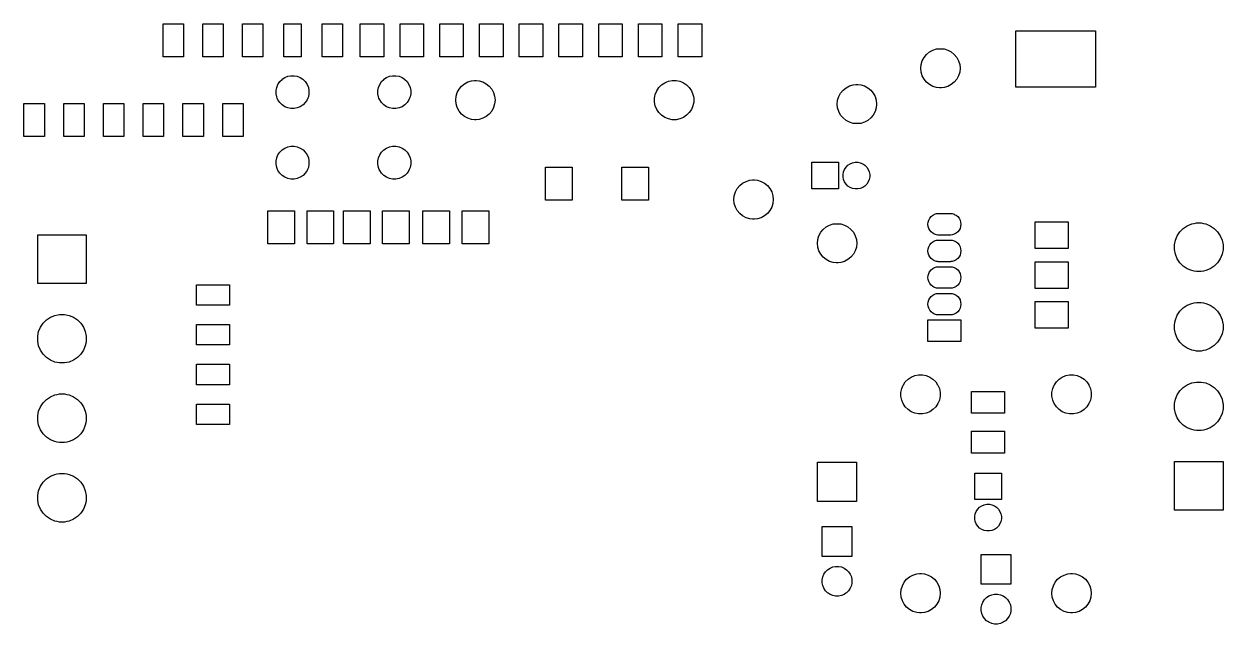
# Model space of a CAD drawing. Extents: x 90.2 to 169.2, y -134.3 to -49.8.
# Drawn here: x 90.3 to 166.9, y -134.3 to -96 of the extents above; entities that cross this region are included whole.
import ezdxf

# ---------------------------------------------------------------- set-up
doc = ezdxf.new("R2010")
doc.units = 0
doc.header["$MEASUREMENT"] = 0
doc.layers.add('BLACK', color=7, linetype='CONTINUOUS')

msp = doc.modelspace()

# ---------------------------------------------------------------- linework, layer by layer
at = {"layer": 'BLACK', "linetype": 'CONTINUOUS'}
for p, q in [((99.171, -98.079), (99.171, -95.977)), ((99.171, -95.977), (100.473, -95.977)), ((100.473, -95.977), (100.473, -98.079)), ((101.711, -98.079), (101.711, -95.977)), ((101.711, -95.977), (103.013, -95.977)), ((103.013, -95.977), (103.013, -98.079)), ((104.251, -98.079), (104.251, -95.977)), ((104.251, -95.977), (105.553, -95.977)), ((105.553, -95.977), (105.553, -98.079)), ((106.891, -98.079), (106.891, -95.977)), ((106.891, -95.977), (107.993, -95.977)), ((107.993, -95.977), (107.993, -98.079)), ((109.331, -98.079), (109.331, -95.977)), ((109.331, -95.977), (110.633, -95.977)), ((110.633, -95.977), (110.633, -98.079)), ((111.771, -98.079), (111.771, -95.977)), ((111.771, -95.977), (113.273, -95.977)), ((113.273, -95.977), (113.273, -98.079)), ((114.311, -98.079), (114.311, -95.977)), ((114.311, -95.977), (115.813, -95.977)), ((115.813, -95.977), (115.813, -98.079)), ((116.851, -98.079), (116.851, -95.977)), ((116.851, -95.977), (118.353, -95.977)), ((118.353, -95.977), (118.353, -98.079)), ((119.391, -98.079), (119.391, -95.977)), ((119.391, -95.977), (120.893, -95.977)), ((120.893, -95.977), (120.893, -98.079)), ((121.931, -98.079), (121.931, -95.977)), ((121.931, -95.977), (123.433, -95.977)), ((123.433, -95.977), (123.433, -98.079)), ((124.471, -98.079), (124.471, -95.977)), ((124.471, -95.977), (125.973, -95.977)), ((125.973, -95.977), (125.973, -98.079)), ((127.011, -98.079), (127.011, -95.977)), ((127.011, -95.977), (128.513, -95.977)), ((128.513, -95.977), (128.513, -98.079)), ((129.551, -98.079), (129.551, -95.977)), ((129.551, -95.977), (131.053, -95.977)), ((131.053, -95.977), (131.053, -98.079)), ((132.091, -98.079), (132.091, -95.977)), ((132.091, -95.977), (133.593, -95.977)), ((133.593, -95.977), (133.593, -98.079)), ((153.659, -100.019), (153.659, -96.417)), ((153.659, -96.417), (158.761, -96.417)), ((158.761, -96.417), (158.761, -100.019)), ((147.799, -98.1076), (147.955, -97.9171)), ((147.955, -97.9171), (148.146, -97.7608)), ((148.146, -97.7608), (148.363, -97.6446)), ((148.363, -97.6446), (148.599, -97.5731)), ((148.599, -97.5731), (148.783, -97.555)), ((148.783, -97.555), (148.905, -97.555)), ((148.905, -97.555), (149.089, -97.5731)), ((149.089, -97.5731), (149.325, -97.6446)), ((149.325, -97.6446), (149.542, -97.7608)), ((149.542, -97.7608), (149.733, -97.9171)), ((149.733, -97.9171), (149.889, -98.1076)), ((100.473, -98.079), (99.171, -98.079)), ((103.013, -98.079), (101.711, -98.079)), ((105.553, -98.079), (104.251, -98.079)), ((107.993, -98.079), (106.891, -98.079)), ((110.633, -98.079), (109.331, -98.079)), ((113.273, -98.079), (111.771, -98.079)), ((115.813, -98.079), (114.311, -98.079)), ((118.353, -98.079), (116.851, -98.079)), ((120.893, -98.079), (119.391, -98.079)), ((123.433, -98.079), (121.931, -98.079)), ((125.973, -98.079), (124.471, -98.079)), ((128.513, -98.079), (127.011, -98.079)), ((131.053, -98.079), (129.551, -98.079)), ((133.593, -98.079), (132.091, -98.079)), ((147.587, -98.806), (147.611, -98.5608)), ((147.611, -99.0512), (147.587, -98.806)), ((147.611, -98.5608), (147.683, -98.3249)), ((147.683, -98.3249), (147.799, -98.1076)), ((149.889, -98.1076), (150.005, -98.3249)), ((150.005, -98.3249), (150.077, -98.5608)), ((150.077, -98.5608), (150.101, -98.806)), ((150.101, -98.806), (150.077, -99.0512)), ((106.626, -99.66), (106.772, -99.5136)), ((106.772, -99.5136), (106.786, -99.5044)), ((106.786, -99.5044), (106.944, -99.3986)), ((106.944, -99.3986), (107.135, -99.3194)), ((106.944, -99.3986), (106.944, -99.3986)), ((107.135, -99.3194), (107.338, -99.279)), ((107.338, -99.279), (107.546, -99.279)), ((107.546, -99.279), (107.749, -99.3194)), ((107.749, -99.3194), (107.94, -99.3986)), ((107.94, -99.3986), (107.94, -99.3986)), ((107.94, -99.3986), (108.098, -99.5044)), ((108.098, -99.5044), (108.112, -99.5136)), ((108.112, -99.5136), (108.258, -99.66)), ((113.126, -99.66), (113.272, -99.5136)), ((113.272, -99.5136), (113.286, -99.5044)), ((113.286, -99.5044), (113.444, -99.3986)), ((113.444, -99.3986), (113.635, -99.3194)), ((113.444, -99.3986), (113.444, -99.3986)), ((113.635, -99.3194), (113.838, -99.279)), ((113.838, -99.279), (114.046, -99.279)), ((114.046, -99.279), (114.249, -99.3194)), ((114.249, -99.3194), (114.44, -99.3986)), ((114.44, -99.3986), (114.44, -99.3986)), ((114.44, -99.3986), (114.598, -99.5044)), ((114.598, -99.5044), (114.612, -99.5136)), ((114.612, -99.5136), (114.758, -99.66)), ((118.645, -99.6766), (118.881, -99.6051)), ((118.881, -99.6051), (119.065, -99.587)), ((119.065, -99.587), (119.187, -99.587)), ((119.187, -99.587), (119.371, -99.6051)), ((119.371, -99.6051), (119.607, -99.6766)), ((131.461, -99.6351), (131.703, -99.587)), ((131.703, -99.587), (131.949, -99.587)), ((131.949, -99.587), (132.191, -99.6351)), ((147.683, -99.2871), (147.611, -99.0512)), ((147.799, -99.5044), (147.683, -99.2871)), ((147.955, -99.6949), (147.799, -99.5044)), ((149.889, -99.5044), (149.733, -99.6949)), ((150.005, -99.2871), (149.889, -99.5044)), ((150.077, -99.0512), (150.005, -99.2871)), ((106.391, -100.226), (106.431, -100.023)), ((106.391, -100.434), (106.391, -100.226)), ((106.431, -100.023), (106.511, -99.8322)), ((106.511, -99.8322), (106.626, -99.66)), ((108.258, -99.66), (108.373, -99.8322)), ((108.373, -99.8322), (108.453, -100.023)), ((108.453, -100.023), (108.493, -100.226)), ((108.493, -100.226), (108.493, -100.434)), ((112.891, -100.226), (112.931, -100.023)), ((112.891, -100.434), (112.891, -100.226)), ((112.931, -100.023), (113.011, -99.8322)), ((113.011, -99.8322), (113.126, -99.66)), ((114.758, -99.66), (114.873, -99.8322)), ((114.873, -99.8322), (114.953, -100.023)), ((114.953, -100.023), (114.993, -100.226)), ((114.993, -100.226), (114.993, -100.434)), ((117.893, -100.593), (117.965, -100.357)), ((117.965, -100.357), (118.081, -100.14)), ((118.081, -100.14), (118.237, -99.9491)), ((118.237, -99.9491), (118.428, -99.7928)), ((118.428, -99.7928), (118.645, -99.6766)), ((119.607, -99.6766), (119.824, -99.7928)), ((119.824, -99.7928), (120.015, -99.9491)), ((120.015, -99.9491), (120.171, -100.14)), ((120.171, -100.14), (120.287, -100.357)), ((120.287, -100.357), (120.359, -100.593)), ((130.623, -100.473), (130.717, -100.245)), ((130.717, -100.245), (130.854, -100.041)), ((130.717, -100.245), (130.717, -100.245)), ((130.854, -100.041), (131.029, -99.8663)), ((131.029, -99.8663), (131.233, -99.7294)), ((131.233, -99.7294), (131.361, -99.6766)), ((131.361, -99.6766), (131.461, -99.6351)), ((132.191, -99.6351), (132.291, -99.6766)), ((132.291, -99.6766), (132.419, -99.7294)), ((132.419, -99.7294), (132.623, -99.8663)), ((132.623, -99.8663), (132.798, -100.041)), ((132.798, -100.041), (132.935, -100.245)), ((132.935, -100.245), (132.935, -100.245)), ((132.935, -100.245), (133.029, -100.473)), ((142.465, -100.394), (142.621, -100.203)), ((142.621, -100.203), (142.812, -100.047)), ((142.812, -100.047), (143.029, -99.9306)), ((143.029, -99.9306), (143.265, -99.8591)), ((143.265, -99.8591), (143.449, -99.841)), ((143.449, -99.841), (143.571, -99.841)), ((143.571, -99.841), (143.755, -99.8591)), ((143.755, -99.8591), (143.991, -99.9306)), ((143.991, -99.9306), (144.208, -100.047)), ((144.208, -100.047), (144.399, -100.203)), ((144.399, -100.203), (144.555, -100.394)), ((148.146, -99.8512), (147.955, -99.6949)), ((148.363, -99.9674), (148.146, -99.8512)), ((148.599, -100.039), (148.363, -99.9674)), ((148.783, -100.057), (148.599, -100.039)), ((148.905, -100.057), (148.783, -100.057)), ((149.089, -100.039), (148.905, -100.057)), ((149.325, -99.9674), (149.089, -100.039)), ((149.542, -99.8512), (149.325, -99.9674)), ((149.733, -99.6949), (149.542, -99.8512)), ((158.761, -100.019), (153.659, -100.019)), ((90.281, -103.159), (90.281, -101.057)), ((90.281, -101.057), (91.583, -101.057)), ((91.583, -101.057), (91.583, -103.159)), ((92.821, -103.159), (92.821, -101.057)), ((92.821, -101.057), (94.123, -101.057)), ((94.123, -101.057), (94.123, -103.159)), ((95.361, -103.159), (95.361, -101.057)), ((95.361, -101.057), (96.663, -101.057)), ((96.663, -101.057), (96.663, -103.159)), ((97.901, -103.159), (97.901, -101.057)), ((97.901, -101.057), (99.203, -101.057)), ((99.203, -101.057), (99.203, -103.159)), ((100.441, -103.159), (100.441, -101.057)), ((100.441, -101.057), (101.743, -101.057)), ((101.743, -101.057), (101.743, -103.159)), ((102.981, -103.159), (102.981, -101.057)), ((102.981, -101.057), (104.283, -101.057)), ((104.283, -101.057), (104.283, -103.159)), ((106.431, -100.637), (106.391, -100.434)), ((106.464, -100.715), (106.431, -100.637)), ((106.511, -100.828), (106.464, -100.715)), ((106.626, -101), (106.511, -100.828)), ((106.772, -101.146), (106.626, -101)), ((108.258, -101), (108.112, -101.146)), ((108.373, -100.828), (108.258, -101)), ((108.42, -100.715), (108.373, -100.828)), ((108.453, -100.637), (108.42, -100.715)), ((108.493, -100.434), (108.453, -100.637)), ((112.931, -100.637), (112.891, -100.434)), ((112.964, -100.715), (112.931, -100.637)), ((113.011, -100.828), (112.964, -100.715)), ((113.126, -101), (113.011, -100.828)), ((113.272, -101.146), (113.126, -101)), ((114.758, -101), (114.612, -101.146)), ((114.873, -100.828), (114.758, -101)), ((114.92, -100.715), (114.873, -100.828)), ((114.953, -100.637), (114.92, -100.715)), ((114.993, -100.434), (114.953, -100.637)), ((117.869, -100.838), (117.893, -100.593)), ((117.893, -101.083), (117.869, -100.838)), ((117.965, -101.319), (117.893, -101.083)), ((120.359, -101.083), (120.287, -101.319)), ((120.359, -100.593), (120.383, -100.838)), ((120.383, -100.838), (120.359, -101.083)), ((130.575, -100.715), (130.596, -100.611)), ((130.575, -100.961), (130.575, -100.715)), ((130.623, -101.203), (130.575, -100.961)), ((130.596, -100.611), (130.623, -100.473)), ((133.029, -100.473), (133.056, -100.611)), ((133.077, -100.961), (133.029, -101.203)), ((133.056, -100.611), (133.077, -100.715)), ((133.077, -100.715), (133.077, -100.961)), ((142.253, -101.092), (142.277, -100.847)), ((142.277, -101.337), (142.253, -101.092)), ((142.277, -100.847), (142.349, -100.611)), ((142.349, -100.611), (142.465, -100.394)), ((144.555, -100.394), (144.671, -100.611)), ((144.671, -100.611), (144.743, -100.847)), ((144.743, -100.847), (144.767, -101.092)), ((144.767, -101.092), (144.743, -101.337)), ((106.944, -101.261), (106.772, -101.146)), ((107.135, -101.341), (106.944, -101.261)), ((106.944, -101.261), (106.944, -101.261)), ((106.944, -101.261), (106.944, -101.261)), ((107.338, -101.381), (107.135, -101.341)), ((107.546, -101.381), (107.338, -101.381)), ((107.749, -101.341), (107.546, -101.381)), ((107.94, -101.261), (107.749, -101.341)), ((108.112, -101.146), (107.94, -101.261)), ((107.94, -101.261), (107.94, -101.261)), ((107.94, -101.261), (107.94, -101.261)), ((113.444, -101.261), (113.272, -101.146)), ((113.635, -101.341), (113.444, -101.261)), ((113.444, -101.261), (113.444, -101.261)), ((113.444, -101.261), (113.444, -101.261)), ((113.838, -101.381), (113.635, -101.341)), ((114.046, -101.381), (113.838, -101.381)), ((114.249, -101.341), (114.046, -101.381)), ((114.44, -101.261), (114.249, -101.341)), ((114.612, -101.146), (114.44, -101.261)), ((114.44, -101.261), (114.44, -101.261)), ((114.44, -101.261), (114.44, -101.261)), ((118.081, -101.536), (117.965, -101.319)), ((118.237, -101.727), (118.081, -101.536)), ((118.428, -101.883), (118.237, -101.727)), ((118.645, -101.999), (118.428, -101.883)), ((119.824, -101.883), (119.607, -101.999)), ((120.015, -101.727), (119.824, -101.883)), ((120.171, -101.536), (120.015, -101.727)), ((120.287, -101.319), (120.171, -101.536)), ((130.717, -101.431), (130.623, -101.203)), ((130.854, -101.635), (130.717, -101.431)), ((131.029, -101.81), (130.854, -101.635)), ((131.233, -101.947), (131.029, -101.81)), ((132.623, -101.81), (132.419, -101.947)), ((132.798, -101.635), (132.623, -101.81)), ((132.935, -101.431), (132.798, -101.635)), ((133.029, -101.203), (132.935, -101.431)), ((142.349, -101.573), (142.277, -101.337)), ((142.465, -101.79), (142.349, -101.573)), ((142.621, -101.981), (142.465, -101.79)), ((144.555, -101.79), (144.399, -101.981)), ((144.671, -101.573), (144.555, -101.79)), ((144.743, -101.337), (144.671, -101.573)), ((118.881, -102.071), (118.645, -101.999)), ((119.065, -102.089), (118.881, -102.071)), ((119.187, -102.089), (119.065, -102.089)), ((119.371, -102.071), (119.187, -102.089)), ((119.607, -101.999), (119.371, -102.071)), ((131.461, -102.041), (131.233, -101.947)), ((131.233, -101.947), (131.233, -101.947)), ((131.233, -101.947), (131.233, -101.947)), ((131.703, -102.089), (131.461, -102.041)), ((131.949, -102.089), (131.703, -102.089)), ((132.191, -102.041), (131.949, -102.089)), ((132.419, -101.947), (132.191, -102.041)), ((132.419, -101.947), (132.419, -101.947)), ((132.419, -101.947), (132.419, -101.947)), ((142.812, -102.137), (142.621, -101.981)), ((143.029, -102.253), (142.812, -102.137)), ((143.265, -102.325), (143.029, -102.253)), ((143.449, -102.343), (143.265, -102.325)), ((143.571, -102.343), (143.449, -102.343)), ((143.755, -102.325), (143.571, -102.343)), ((143.991, -102.253), (143.755, -102.325)), ((144.208, -102.137), (143.991, -102.253)), ((144.399, -101.981), (144.208, -102.137)), ((91.583, -103.159), (90.281, -103.159)), ((94.123, -103.159), (92.821, -103.159)), ((96.663, -103.159), (95.361, -103.159)), ((99.203, -103.159), (97.901, -103.159)), ((101.743, -103.159), (100.441, -103.159)), ((104.283, -103.159), (102.981, -103.159)), ((106.511, -104.332), (106.626, -104.16)), ((106.626, -104.16), (106.772, -104.014)), ((106.772, -104.014), (106.944, -103.899)), ((106.944, -103.899), (107.135, -103.819)), ((106.944, -103.899), (106.944, -103.899)), ((107.135, -103.819), (107.338, -103.779)), ((107.338, -103.779), (107.546, -103.779)), ((107.546, -103.779), (107.749, -103.819)), ((107.749, -103.819), (107.94, -103.899)), ((107.94, -103.899), (107.94, -103.899)), ((107.94, -103.899), (108.112, -104.014)), ((108.112, -104.014), (108.258, -104.16)), ((108.258, -104.16), (108.373, -104.332)), ((113.011, -104.332), (113.126, -104.16)), ((113.126, -104.16), (113.272, -104.014)), ((113.272, -104.014), (113.444, -103.899)), ((113.444, -103.899), (113.635, -103.819)), ((113.444, -103.899), (113.444, -103.899)), ((113.635, -103.819), (113.838, -103.779)), ((113.838, -103.779), (114.046, -103.779)), ((114.046, -103.779), (114.249, -103.819)), ((114.249, -103.819), (114.44, -103.899)), ((114.44, -103.899), (114.44, -103.899)), ((114.44, -103.899), (114.612, -104.014)), ((114.612, -104.014), (114.758, -104.16)), ((114.758, -104.16), (114.873, -104.332)), ((106.391, -104.726), (106.431, -104.523)), ((106.391, -104.934), (106.391, -104.726)), ((106.431, -105.137), (106.391, -104.934)), ((106.431, -104.523), (106.511, -104.332)), ((108.373, -104.332), (108.453, -104.523)), ((108.453, -104.523), (108.493, -104.726)), ((108.493, -104.934), (108.453, -105.137)), ((108.493, -104.726), (108.493, -104.934)), ((112.891, -104.726), (112.931, -104.523)), ((112.891, -104.934), (112.891, -104.726)), ((112.931, -105.137), (112.891, -104.934)), ((112.931, -104.523), (113.011, -104.332)), ((114.873, -104.332), (114.953, -104.523)), ((114.953, -104.523), (114.993, -104.726)), ((114.993, -104.934), (114.953, -105.137)), ((114.993, -104.726), (114.993, -104.934)), ((140.627, -106.515), (140.627, -104.813)), ((140.627, -104.813), (142.329, -104.813)), ((142.329, -104.813), (142.329, -106.515)), ((142.936, -105.003), (143.075, -104.91)), ((143.075, -104.91), (143.23, -104.846)), ((143.23, -104.846), (143.394, -104.813)), ((143.394, -104.813), (143.562, -104.813)), ((143.562, -104.813), (143.726, -104.846)), ((143.726, -104.846), (143.881, -104.91)), ((143.881, -104.91), (144.02, -105.003)), ((106.483, -105.261), (106.431, -105.137)), ((106.511, -105.328), (106.483, -105.261)), ((106.626, -105.5), (106.511, -105.328)), ((106.772, -105.646), (106.626, -105.5)), ((106.944, -105.761), (106.772, -105.646)), ((108.112, -105.646), (107.94, -105.761)), ((108.258, -105.5), (108.112, -105.646)), ((108.373, -105.328), (108.258, -105.5)), ((108.401, -105.261), (108.373, -105.328)), ((108.453, -105.137), (108.401, -105.261)), ((112.983, -105.261), (112.931, -105.137)), ((113.011, -105.328), (112.983, -105.261)), ((113.126, -105.5), (113.011, -105.328)), ((113.272, -105.646), (113.126, -105.5)), ((113.444, -105.761), (113.272, -105.646)), ((114.612, -105.646), (114.44, -105.761)), ((114.758, -105.5), (114.612, -105.646)), ((114.873, -105.328), (114.758, -105.5)), ((114.901, -105.261), (114.873, -105.328)), ((114.953, -105.137), (114.901, -105.261)), ((123.609, -107.223), (123.609, -105.121)), ((123.609, -105.121), (125.311, -105.121)), ((125.311, -105.121), (125.311, -107.223)), ((128.489, -107.223), (128.489, -105.121)), ((128.489, -105.121), (130.191, -105.121)), ((130.191, -105.121), (130.191, -107.223)), ((142.627, -105.58), (142.66, -105.416)), ((142.627, -105.748), (142.627, -105.58)), ((142.66, -105.416), (142.724, -105.261)), ((142.724, -105.261), (142.817, -105.122)), ((142.817, -105.122), (142.936, -105.003)), ((144.02, -105.003), (144.139, -105.122)), ((144.139, -105.122), (144.232, -105.261)), ((144.232, -105.261), (144.296, -105.416)), ((144.296, -105.416), (144.329, -105.58)), ((144.329, -105.58), (144.329, -105.748)), ((107.135, -105.841), (106.944, -105.761)), ((106.944, -105.761), (106.944, -105.761)), ((106.944, -105.761), (106.944, -105.761)), ((107.338, -105.881), (107.135, -105.841)), ((107.546, -105.881), (107.338, -105.881)), ((107.749, -105.841), (107.546, -105.881)), ((107.94, -105.761), (107.749, -105.841)), ((107.94, -105.761), (107.94, -105.761)), ((107.94, -105.761), (107.94, -105.761)), ((113.635, -105.841), (113.444, -105.761)), ((113.444, -105.761), (113.444, -105.761)), ((113.444, -105.761), (113.444, -105.761)), ((113.838, -105.881), (113.635, -105.841)), ((114.046, -105.881), (113.838, -105.881)), ((114.249, -105.841), (114.046, -105.881)), ((114.44, -105.761), (114.249, -105.841)), ((114.44, -105.761), (114.44, -105.761)), ((114.44, -105.761), (114.44, -105.761)), ((135.745, -106.707), (135.861, -106.49)), ((135.861, -106.49), (136.017, -106.299)), ((136.017, -106.299), (136.208, -106.143)), ((136.208, -106.143), (136.425, -106.027)), ((136.425, -106.027), (136.661, -105.955)), ((136.661, -105.955), (136.845, -105.937)), ((136.845, -105.937), (136.967, -105.937)), ((136.967, -105.937), (137.151, -105.955)), ((137.151, -105.955), (137.387, -106.027)), ((137.387, -106.027), (137.604, -106.143)), ((137.604, -106.143), (137.795, -106.299)), ((137.795, -106.299), (137.951, -106.49)), ((137.951, -106.49), (138.067, -106.707)), ((142.66, -105.912), (142.627, -105.748)), ((142.724, -106.067), (142.66, -105.912)), ((142.817, -106.206), (142.724, -106.067)), ((142.936, -106.325), (142.817, -106.206)), ((143.075, -106.418), (142.936, -106.325)), ((143.23, -106.482), (143.075, -106.418)), ((143.394, -106.515), (143.23, -106.482)), ((143.726, -106.482), (143.562, -106.515)), ((143.881, -106.418), (143.726, -106.482)), ((144.02, -106.325), (143.881, -106.418)), ((144.139, -106.206), (144.02, -106.325)), ((144.232, -106.067), (144.139, -106.206)), ((144.296, -105.912), (144.232, -106.067)), ((144.329, -105.748), (144.296, -105.912)), ((125.311, -107.223), (123.609, -107.223)), ((130.191, -107.223), (128.489, -107.223)), ((135.649, -107.188), (135.673, -106.943)), ((135.673, -107.433), (135.649, -107.188)), ((135.673, -106.943), (135.745, -106.707)), ((138.067, -106.707), (138.139, -106.943)), ((138.139, -106.943), (138.163, -107.188)), ((138.163, -107.188), (138.139, -107.433)), ((142.329, -106.515), (140.627, -106.515)), ((143.562, -106.515), (143.394, -106.515)), ((105.869, -110.017), (105.869, -107.915)), ((105.869, -107.915), (107.571, -107.915)), ((107.571, -107.915), (107.571, -110.017)), ((108.369, -110.017), (108.369, -107.915)), ((108.369, -107.915), (110.071, -107.915)), ((110.071, -107.915), (110.071, -110.017)), ((110.695, -110.017), (110.695, -107.915)), ((110.695, -107.915), (112.397, -107.915)), ((112.397, -107.915), (112.397, -110.017)), ((113.195, -110.017), (113.195, -107.915)), ((113.195, -107.915), (114.897, -107.915)), ((114.897, -107.915), (114.897, -110.017)), ((115.775, -110.017), (115.775, -107.915)), ((115.775, -107.915), (117.477, -107.915)), ((117.477, -107.915), (117.477, -110.017)), ((118.275, -110.017), (118.275, -107.915)), ((118.275, -107.915), (119.977, -107.915)), ((119.977, -107.915), (119.977, -110.017)), ((135.745, -107.669), (135.673, -107.433)), ((135.861, -107.886), (135.745, -107.669)), ((136.017, -108.077), (135.861, -107.886)), ((137.951, -107.886), (137.795, -108.077)), ((138.067, -107.669), (137.951, -107.886)), ((138.139, -107.433), (138.067, -107.669)), ((136.208, -108.233), (136.017, -108.077)), ((136.425, -108.349), (136.208, -108.233)), ((136.661, -108.421), (136.425, -108.349)), ((136.845, -108.439), (136.661, -108.421)), ((136.967, -108.439), (136.845, -108.439)), ((137.151, -108.421), (136.967, -108.439)), ((137.387, -108.349), (137.151, -108.421)), ((137.604, -108.233), (137.387, -108.349)), ((137.795, -108.077), (137.604, -108.233)), ((141.759, -108.821), (141.995, -108.749)), ((141.995, -108.749), (142.179, -108.731)), ((142.179, -108.731), (142.301, -108.731)), ((142.301, -108.731), (142.485, -108.749)), ((142.485, -108.749), (142.721, -108.821)), ((148.044, -108.77), (148.057, -108.635)), ((148.057, -108.905), (148.044, -108.77)), ((148.057, -108.635), (148.096, -108.505)), ((148.096, -108.505), (148.16, -108.386)), ((148.16, -108.386), (148.246, -108.281)), ((148.246, -108.281), (148.351, -108.195)), ((148.351, -108.195), (148.421, -108.157)), ((148.421, -108.157), (148.471, -108.131)), ((148.471, -108.131), (148.601, -108.091)), ((148.601, -108.091), (148.681, -108.083)), ((148.681, -108.083), (148.702, -108.081)), ((148.702, -108.081), (149.494, -108.081)), ((149.494, -108.081), (149.515, -108.083)), ((149.515, -108.083), (149.595, -108.091)), ((149.595, -108.091), (149.725, -108.131)), ((149.725, -108.131), (149.775, -108.157)), ((149.775, -108.157), (149.845, -108.195)), ((149.845, -108.195), (149.95, -108.281)), ((149.95, -108.281), (150.036, -108.386)), ((150.036, -108.386), (150.1, -108.505)), ((150.1, -108.505), (150.139, -108.635)), ((150.139, -108.635), (150.152, -108.77)), ((150.152, -108.77), (150.139, -108.905)), ((154.905, -110.325), (154.905, -108.623)), ((154.905, -108.623), (157.007, -108.623)), ((157.007, -108.623), (157.007, -110.325)), ((164.619, -108.862), (164.902, -108.745)), ((164.902, -108.745), (165.051, -108.715)), ((165.051, -108.715), (165.201, -108.685)), ((165.201, -108.685), (165.507, -108.685)), ((165.507, -108.685), (165.657, -108.715)), ((165.657, -108.715), (165.806, -108.745)), ((165.806, -108.745), (166.089, -108.862)), ((91.159, -112.549), (91.159, -109.447)), ((91.159, -109.447), (94.261, -109.447)), ((94.261, -109.447), (94.261, -112.549)), ((141.007, -109.737), (141.079, -109.501)), ((141.079, -109.501), (141.195, -109.284)), ((141.195, -109.284), (141.351, -109.093)), ((141.351, -109.093), (141.542, -108.937)), ((141.542, -108.937), (141.759, -108.821)), ((142.721, -108.821), (142.938, -108.937)), ((142.938, -108.937), (143.129, -109.093)), ((143.129, -109.093), (143.285, -109.284)), ((143.285, -109.284), (143.401, -109.501)), ((143.401, -109.501), (143.473, -109.737)), ((148.096, -109.035), (148.057, -108.905)), ((148.16, -109.154), (148.096, -109.035)), ((148.096, -109.035), (148.096, -109.035)), ((148.246, -109.259), (148.16, -109.154)), ((148.351, -109.345), (148.246, -109.259)), ((148.421, -109.383), (148.351, -109.345)), ((148.471, -109.409), (148.421, -109.383)), ((148.601, -109.449), (148.471, -109.409)), ((148.681, -109.457), (148.601, -109.449)), ((148.702, -109.459), (148.681, -109.457)), ((149.494, -109.459), (148.702, -109.459)), ((149.515, -109.457), (149.494, -109.459)), ((149.595, -109.449), (149.515, -109.457)), ((149.725, -109.409), (149.595, -109.449)), ((149.775, -109.383), (149.725, -109.409)), ((149.845, -109.345), (149.775, -109.383)), ((149.95, -109.259), (149.845, -109.345)), ((150.036, -109.154), (149.95, -109.259)), ((150.1, -109.035), (150.036, -109.154)), ((150.139, -108.905), (150.1, -109.035)), ((150.1, -109.035), (150.1, -109.035)), ((163.863, -109.784), (163.98, -109.501)), ((163.98, -109.501), (164.149, -109.247)), ((164.149, -109.247), (164.365, -109.031)), ((164.365, -109.031), (164.619, -108.862)), ((166.089, -108.862), (166.343, -109.031)), ((166.343, -109.031), (166.559, -109.247)), ((166.559, -109.247), (166.728, -109.501)), ((166.728, -109.501), (166.845, -109.784)), ((107.571, -110.017), (105.869, -110.017)), ((110.071, -110.017), (108.369, -110.017)), ((112.397, -110.017), (110.695, -110.017)), ((114.897, -110.017), (113.195, -110.017)), ((117.477, -110.017), (115.775, -110.017)), ((119.977, -110.017), (118.275, -110.017)), ((140.983, -109.982), (141.007, -109.737)), ((141.007, -110.227), (140.983, -109.982)), ((141.079, -110.463), (141.007, -110.227)), ((143.473, -110.227), (143.401, -110.463)), ((143.473, -109.737), (143.497, -109.982)), ((143.497, -109.982), (143.473, -110.227)), ((148.044, -110.47), (148.057, -110.335)), ((148.057, -110.335), (148.096, -110.205)), ((148.096, -110.205), (148.16, -110.086)), ((148.16, -110.086), (148.162, -110.083)), ((148.162, -110.083), (148.246, -109.981)), ((148.246, -109.981), (148.351, -109.895)), ((148.351, -109.895), (148.421, -109.857)), ((148.421, -109.857), (148.471, -109.831)), ((148.471, -109.831), (148.601, -109.791)), ((148.601, -109.791), (148.681, -109.783)), ((148.681, -109.783), (148.702, -109.781)), ((148.702, -109.781), (149.494, -109.781)), ((149.494, -109.781), (149.515, -109.783)), ((149.515, -109.783), (149.595, -109.791)), ((149.595, -109.791), (149.725, -109.831)), ((149.725, -109.831), (149.775, -109.857)), ((149.775, -109.857), (149.845, -109.895)), ((149.845, -109.895), (149.95, -109.981)), ((149.95, -109.981), (150.034, -110.083)), ((150.034, -110.083), (150.036, -110.086)), ((150.036, -110.086), (150.1, -110.205)), ((150.1, -110.205), (150.139, -110.335)), ((150.139, -110.335), (150.152, -110.47)), ((157.007, -110.325), (154.905, -110.325)), ((163.803, -110.083), (163.863, -109.784)), ((163.803, -110.389), (163.803, -110.083)), ((166.845, -109.784), (166.905, -110.083)), ((166.905, -110.083), (166.905, -110.389)), ((141.195, -110.68), (141.079, -110.463)), ((141.351, -110.871), (141.195, -110.68)), ((141.542, -111.027), (141.351, -110.871)), ((141.759, -111.143), (141.542, -111.027)), ((142.938, -111.027), (142.721, -111.143)), ((143.129, -110.871), (142.938, -111.027)), ((143.285, -110.68), (143.129, -110.871)), ((143.401, -110.463), (143.285, -110.68)), ((148.057, -110.605), (148.044, -110.47)), ((148.096, -110.735), (148.057, -110.605)), ((148.16, -110.854), (148.096, -110.735)), ((148.096, -110.735), (148.096, -110.735)), ((148.246, -110.959), (148.16, -110.854)), ((148.351, -111.045), (148.246, -110.959)), ((148.421, -111.083), (148.351, -111.045)), ((148.471, -111.109), (148.421, -111.083)), ((149.775, -111.083), (149.725, -111.109)), ((149.845, -111.045), (149.775, -111.083)), ((149.95, -110.959), (149.845, -111.045)), ((150.036, -110.854), (149.95, -110.959)), ((150.1, -110.735), (150.036, -110.854)), ((150.139, -110.605), (150.1, -110.735)), ((150.1, -110.735), (150.1, -110.735)), ((150.152, -110.47), (150.139, -110.605)), ((163.863, -110.688), (163.803, -110.389)), ((163.98, -110.971), (163.863, -110.688)), ((164.149, -111.225), (163.98, -110.971)), ((166.728, -110.971), (166.559, -111.225)), ((166.845, -110.688), (166.728, -110.971)), ((166.905, -110.389), (166.845, -110.688)), ((141.995, -111.215), (141.759, -111.143)), ((142.179, -111.233), (141.995, -111.215)), ((142.301, -111.233), (142.179, -111.233)), ((142.485, -111.215), (142.301, -111.233)), ((142.721, -111.143), (142.485, -111.215)), ((148.096, -111.905), (148.123, -111.856)), ((148.123, -111.856), (148.16, -111.786)), ((148.16, -111.786), (148.246, -111.681)), ((148.246, -111.681), (148.351, -111.595)), ((148.351, -111.595), (148.421, -111.557)), ((148.421, -111.557), (148.471, -111.531)), ((148.601, -111.149), (148.471, -111.109)), ((148.471, -111.531), (148.601, -111.491)), ((148.681, -111.157), (148.601, -111.149)), ((148.601, -111.491), (148.681, -111.483)), ((148.702, -111.158), (148.681, -111.157)), ((148.681, -111.483), (148.702, -111.481)), ((149.494, -111.158), (148.702, -111.158)), ((148.702, -111.481), (149.494, -111.481)), ((149.515, -111.157), (149.494, -111.158)), ((149.494, -111.481), (149.515, -111.483)), ((149.595, -111.149), (149.515, -111.157)), ((149.515, -111.483), (149.595, -111.491)), ((149.725, -111.109), (149.595, -111.149)), ((149.595, -111.491), (149.725, -111.531)), ((149.725, -111.531), (149.775, -111.557)), ((149.775, -111.557), (149.845, -111.595)), ((149.845, -111.595), (149.95, -111.681)), ((149.95, -111.681), (150.036, -111.786)), ((150.036, -111.786), (150.073, -111.856)), ((150.073, -111.856), (150.1, -111.905)), ((154.905, -112.865), (154.905, -111.163)), ((154.905, -111.163), (157.007, -111.163)), ((157.007, -111.163), (157.007, -112.865)), ((164.365, -111.441), (164.149, -111.225)), ((164.619, -111.61), (164.365, -111.441)), ((164.902, -111.727), (164.619, -111.61)), ((165.051, -111.757), (164.902, -111.727)), ((165.201, -111.787), (165.051, -111.757)), ((165.507, -111.787), (165.201, -111.787)), ((165.657, -111.757), (165.507, -111.787)), ((165.806, -111.727), (165.657, -111.757)), ((166.089, -111.61), (165.806, -111.727)), ((166.343, -111.441), (166.089, -111.61)), ((166.559, -111.225), (166.343, -111.441)), ((94.261, -112.549), (91.159, -112.549)), ((101.311, -113.935), (101.311, -112.633)), ((101.311, -112.633), (103.413, -112.633)), ((103.413, -112.633), (103.413, -113.935)), ((148.044, -112.17), (148.057, -112.035)), ((148.057, -112.305), (148.044, -112.17)), ((148.057, -112.035), (148.096, -111.905)), ((148.096, -112.435), (148.057, -112.305)), ((148.16, -112.554), (148.096, -112.435)), ((148.096, -112.435), (148.096, -112.435)), ((148.246, -112.659), (148.16, -112.554)), ((150.036, -112.554), (149.95, -112.659)), ((150.1, -112.435), (150.036, -112.554)), ((150.1, -111.905), (150.139, -112.035)), ((150.139, -112.305), (150.1, -112.435)), ((150.1, -112.435), (150.1, -112.435)), ((150.139, -112.035), (150.152, -112.17)), ((150.152, -112.17), (150.139, -112.305)), ((148.16, -113.486), (148.246, -113.381)), ((148.351, -112.745), (148.246, -112.659)), ((148.246, -113.381), (148.351, -113.295)), ((148.421, -112.783), (148.351, -112.745)), ((148.351, -113.295), (148.421, -113.257)), ((148.471, -112.809), (148.421, -112.783)), ((148.421, -113.257), (148.471, -113.231)), ((148.601, -112.849), (148.471, -112.809)), ((148.471, -113.231), (148.601, -113.191)), ((148.681, -112.857), (148.601, -112.849)), ((148.601, -113.191), (148.681, -113.183)), ((148.702, -112.858), (148.681, -112.857)), ((148.681, -113.183), (148.702, -113.181)), ((149.494, -112.858), (148.702, -112.858)), ((148.702, -113.181), (149.494, -113.181)), ((149.515, -112.857), (149.494, -112.858)), ((149.494, -113.181), (149.515, -113.183)), ((149.595, -112.849), (149.515, -112.857)), ((149.515, -113.183), (149.595, -113.191)), ((149.725, -112.809), (149.595, -112.849)), ((149.595, -113.191), (149.725, -113.231)), ((149.775, -112.783), (149.725, -112.809)), ((149.725, -113.231), (149.775, -113.257)), ((149.845, -112.745), (149.775, -112.783)), ((149.775, -113.257), (149.845, -113.295)), ((149.95, -112.659), (149.845, -112.745)), ((149.845, -113.295), (149.95, -113.381)), ((149.95, -113.381), (150.036, -113.486)), ((157.007, -112.865), (154.905, -112.865)), ((103.413, -113.935), (101.311, -113.935)), ((148.044, -113.87), (148.057, -113.735)), ((148.057, -114.005), (148.044, -113.87)), ((148.057, -113.735), (148.096, -113.605)), ((148.096, -114.135), (148.057, -114.005)), ((148.096, -113.605), (148.16, -113.486)), ((148.16, -114.254), (148.096, -114.135)), ((148.096, -114.135), (148.096, -114.135)), ((150.036, -113.486), (150.1, -113.605)), ((150.1, -114.135), (150.036, -114.254)), ((150.1, -113.605), (150.139, -113.735)), ((150.139, -114.005), (150.1, -114.135)), ((150.1, -114.135), (150.1, -114.135)), ((150.139, -113.735), (150.152, -113.87)), ((150.152, -113.87), (150.139, -114.005)), ((154.905, -115.405), (154.905, -113.703)), ((154.905, -113.703), (157.007, -113.703)), ((157.007, -113.703), (157.007, -115.405)), ((164.149, -114.327), (164.365, -114.111)), ((164.365, -114.111), (164.619, -113.942)), ((164.619, -113.942), (164.902, -113.825)), ((164.902, -113.825), (165.051, -113.795)), ((165.051, -113.795), (165.201, -113.765)), ((165.201, -113.765), (165.507, -113.765)), ((165.507, -113.765), (165.657, -113.795)), ((165.657, -113.795), (165.806, -113.825)), ((165.806, -113.825), (166.089, -113.942)), ((166.089, -113.942), (166.343, -114.111)), ((166.343, -114.111), (166.559, -114.327)), ((91.5053, -115.089), (91.7213, -114.873)), ((91.7213, -114.873), (91.9753, -114.704)), ((91.9753, -114.704), (92.2576, -114.587)), ((92.2576, -114.587), (92.449, -114.549)), ((92.449, -114.549), (92.5572, -114.527)), ((92.5572, -114.527), (92.8628, -114.527)), ((92.8628, -114.527), (92.971, -114.549)), ((92.971, -114.549), (93.1624, -114.587)), ((93.1624, -114.587), (93.4447, -114.704)), ((93.4447, -114.704), (93.6987, -114.873)), ((93.6987, -114.873), (93.9147, -115.089)), ((148.047, -116.258), (148.047, -114.881)), ((148.047, -114.881), (150.149, -114.881)), ((148.246, -114.359), (148.16, -114.254)), ((148.351, -114.445), (148.246, -114.359)), ((148.421, -114.483), (148.351, -114.445)), ((148.471, -114.509), (148.421, -114.483)), ((148.601, -114.549), (148.471, -114.509)), ((148.681, -114.557), (148.601, -114.549)), ((148.702, -114.558), (148.681, -114.557)), ((149.494, -114.558), (148.702, -114.558)), ((149.515, -114.557), (149.494, -114.558)), ((149.595, -114.549), (149.515, -114.557)), ((149.725, -114.509), (149.595, -114.549)), ((149.775, -114.483), (149.725, -114.509)), ((149.845, -114.445), (149.775, -114.483)), ((149.95, -114.359), (149.845, -114.445)), ((150.036, -114.254), (149.95, -114.359)), ((150.149, -114.881), (150.149, -116.258)), ((163.833, -115.013), (163.863, -114.864)), ((163.863, -114.864), (163.98, -114.581)), ((163.98, -114.581), (164.149, -114.327)), ((166.559, -114.327), (166.728, -114.581)), ((166.728, -114.581), (166.845, -114.864)), ((166.845, -114.864), (166.875, -115.013)), ((91.159, -115.925), (91.2186, -115.626)), ((91.2186, -115.626), (91.3355, -115.343)), ((91.2186, -115.626), (91.2186, -115.626)), ((91.3355, -115.343), (91.5053, -115.089)), ((93.9147, -115.089), (94.0845, -115.343)), ((94.0845, -115.343), (94.2014, -115.626)), ((94.2014, -115.626), (94.2014, -115.626)), ((94.2014, -115.626), (94.261, -115.925)), ((101.311, -116.475), (101.311, -115.173)), ((101.311, -115.173), (103.413, -115.173)), ((103.413, -115.173), (103.413, -116.475)), ((157.007, -115.405), (154.905, -115.405)), ((163.803, -115.163), (163.818, -115.089)), ((163.803, -115.469), (163.803, -115.163)), ((163.863, -115.768), (163.803, -115.469)), ((163.818, -115.089), (163.833, -115.013)), ((166.905, -115.469), (166.845, -115.768)), ((166.875, -115.013), (166.89, -115.089)), ((166.89, -115.089), (166.905, -115.163)), ((166.905, -115.163), (166.905, -115.469)), ((91.159, -116.231), (91.159, -115.925)), ((91.1888, -116.381), (91.159, -116.231)), ((91.2186, -116.53), (91.1888, -116.381)), ((94.2312, -116.381), (94.2014, -116.53)), ((94.261, -116.231), (94.2312, -116.381)), ((94.261, -115.925), (94.261, -116.231)), ((150.149, -116.258), (148.047, -116.258)), ((163.98, -116.051), (163.863, -115.768)), ((164.149, -116.305), (163.98, -116.051)), ((164.365, -116.521), (164.149, -116.305)), ((166.559, -116.305), (166.343, -116.521)), ((166.728, -116.051), (166.559, -116.305)), ((166.845, -115.768), (166.728, -116.051)), ((91.3355, -116.813), (91.2186, -116.53)), ((91.5053, -117.067), (91.3355, -116.813)), ((91.7213, -117.283), (91.5053, -117.067)), ((93.9147, -117.067), (93.6987, -117.283)), ((94.0845, -116.813), (93.9147, -117.067)), ((94.2014, -116.53), (94.0845, -116.813)), ((103.413, -116.475), (101.311, -116.475)), ((164.619, -116.69), (164.365, -116.521)), ((164.902, -116.807), (164.619, -116.69)), ((165.051, -116.837), (164.902, -116.807)), ((165.201, -116.867), (165.051, -116.837)), ((165.507, -116.867), (165.201, -116.867)), ((165.657, -116.837), (165.507, -116.867)), ((165.806, -116.807), (165.657, -116.837)), ((166.089, -116.69), (165.806, -116.807)), ((166.343, -116.521), (166.089, -116.69)), ((91.9753, -117.452), (91.7213, -117.283)), ((92.2576, -117.569), (91.9753, -117.452)), ((92.4074, -117.599), (92.2576, -117.569)), ((92.5572, -117.629), (92.4074, -117.599)), ((92.8628, -117.629), (92.5572, -117.629)), ((93.0126, -117.599), (92.8628, -117.629)), ((93.1624, -117.569), (93.0126, -117.599)), ((93.4447, -117.452), (93.1624, -117.569)), ((93.6987, -117.283), (93.4447, -117.452)), ((101.311, -119.015), (101.311, -117.713)), ((101.311, -117.713), (103.413, -117.713)), ((103.413, -117.713), (103.413, -119.015)), ((146.602, -118.837), (146.777, -118.662)), ((146.777, -118.662), (146.981, -118.525)), ((146.981, -118.525), (147.209, -118.431)), ((147.209, -118.431), (147.451, -118.383)), ((147.451, -118.383), (147.697, -118.383)), ((147.697, -118.383), (147.939, -118.431)), ((147.939, -118.431), (148.167, -118.525)), ((148.167, -118.525), (148.371, -118.662)), ((148.371, -118.662), (148.546, -118.837)), ((156.254, -118.837), (156.429, -118.662)), ((156.429, -118.662), (156.633, -118.525)), ((156.633, -118.525), (156.861, -118.431)), ((156.861, -118.431), (157.103, -118.383)), ((157.103, -118.383), (157.349, -118.383)), ((157.349, -118.383), (157.591, -118.431)), ((157.591, -118.431), (157.819, -118.525)), ((157.819, -118.525), (158.023, -118.662)), ((158.023, -118.662), (158.198, -118.837)), ((103.413, -119.015), (101.311, -119.015)), ((146.323, -119.511), (146.371, -119.269)), ((146.323, -119.757), (146.323, -119.511)), ((146.371, -119.269), (146.465, -119.041)), ((146.465, -119.041), (146.479, -119.022)), ((146.479, -119.022), (146.602, -118.837)), ((148.546, -118.837), (148.669, -119.022)), ((148.669, -119.022), (148.683, -119.041)), ((148.683, -119.041), (148.777, -119.269)), ((148.777, -119.269), (148.825, -119.511)), ((148.825, -119.511), (148.825, -119.757)), ((150.841, -120.843), (150.841, -119.441)), ((150.841, -119.441), (152.943, -119.441)), ((152.943, -119.441), (152.943, -120.843)), ((155.975, -119.511), (156.023, -119.269)), ((155.975, -119.757), (155.975, -119.511)), ((156.023, -119.269), (156.117, -119.041)), ((156.117, -119.041), (156.131, -119.022)), ((156.131, -119.022), (156.254, -118.837)), ((158.198, -118.837), (158.321, -119.022)), ((158.321, -119.022), (158.335, -119.041)), ((158.335, -119.041), (158.429, -119.269)), ((158.429, -119.269), (158.477, -119.511)), ((158.477, -119.511), (158.477, -119.757)), ((163.98, -119.661), (164.149, -119.407)), ((164.149, -119.407), (164.365, -119.191)), ((164.365, -119.191), (164.619, -119.022)), ((164.619, -119.022), (164.902, -118.905)), ((164.902, -118.905), (165.051, -118.875)), ((165.051, -118.875), (165.201, -118.845)), ((165.201, -118.845), (165.507, -118.845)), ((165.507, -118.845), (165.657, -118.875)), ((165.657, -118.875), (165.806, -118.905)), ((165.806, -118.905), (166.089, -119.022)), ((166.089, -119.022), (166.343, -119.191)), ((166.343, -119.191), (166.559, -119.407)), ((166.559, -119.407), (166.728, -119.661)), ((91.3355, -120.423), (91.5053, -120.169)), ((91.5053, -120.169), (91.7213, -119.953)), ((91.7213, -119.953), (91.9753, -119.784)), ((91.9753, -119.784), (92.2576, -119.667)), ((92.2576, -119.667), (92.4074, -119.637)), ((92.4074, -119.637), (92.5572, -119.607)), ((92.5572, -119.607), (92.8628, -119.607)), ((92.8628, -119.607), (93.0126, -119.637)), ((93.0126, -119.637), (93.1624, -119.667)), ((93.1624, -119.667), (93.4447, -119.784)), ((93.4447, -119.784), (93.6987, -119.953)), ((93.6987, -119.953), (93.9147, -120.169)), ((93.9147, -120.169), (94.0845, -120.423)), ((101.311, -121.555), (101.311, -120.253)), ((101.311, -120.253), (103.413, -120.253)), ((103.413, -120.253), (103.413, -121.555)), ((146.371, -119.999), (146.323, -119.757)), ((146.442, -120.169), (146.371, -119.999)), ((146.465, -120.227), (146.442, -120.169)), ((146.602, -120.431), (146.465, -120.227)), ((148.683, -120.227), (148.546, -120.431)), ((148.706, -120.169), (148.683, -120.227)), ((148.777, -119.999), (148.706, -120.169)), ((148.825, -119.757), (148.777, -119.999)), ((156.023, -119.999), (155.975, -119.757)), ((156.094, -120.169), (156.023, -119.999)), ((156.117, -120.227), (156.094, -120.169)), ((156.254, -120.431), (156.117, -120.227)), ((158.335, -120.227), (158.198, -120.431)), ((158.358, -120.169), (158.335, -120.227)), ((158.429, -119.999), (158.358, -120.169)), ((158.477, -119.757), (158.429, -119.999)), ((163.803, -120.243), (163.806, -120.227)), ((163.803, -120.549), (163.803, -120.243)), ((163.806, -120.227), (163.863, -119.944)), ((163.863, -119.944), (163.98, -119.661)), ((163.863, -119.944), (163.863, -119.944)), ((166.728, -119.661), (166.845, -119.944)), ((166.845, -119.944), (166.845, -119.944)), ((166.845, -119.944), (166.902, -120.227)), ((166.902, -120.227), (166.905, -120.243)), ((166.905, -120.243), (166.905, -120.549)), ((91.159, -121.005), (91.1902, -120.848)), ((91.159, -121.311), (91.159, -121.005)), ((91.1902, -120.848), (91.2186, -120.706)), ((91.2186, -120.706), (91.3355, -120.423)), ((94.0845, -120.423), (94.2014, -120.706)), ((94.2014, -120.706), (94.2298, -120.848)), ((94.2298, -120.848), (94.261, -121.005)), ((94.261, -121.005), (94.261, -121.311)), ((146.777, -120.606), (146.602, -120.431)), ((146.981, -120.743), (146.777, -120.606)), ((147.209, -120.837), (146.981, -120.743)), ((146.981, -120.743), (146.981, -120.743)), ((146.981, -120.743), (146.981, -120.743)), ((147.451, -120.885), (147.209, -120.837)), ((147.697, -120.885), (147.451, -120.885)), ((147.939, -120.837), (147.697, -120.885)), ((148.167, -120.743), (147.939, -120.837)), ((148.371, -120.606), (148.167, -120.743)), ((148.167, -120.743), (148.167, -120.743)), ((148.167, -120.743), (148.167, -120.743)), ((148.546, -120.431), (148.371, -120.606)), ((152.943, -120.843), (150.841, -120.843)), ((156.429, -120.606), (156.254, -120.431)), ((156.633, -120.743), (156.429, -120.606)), ((156.861, -120.837), (156.633, -120.743)), ((156.633, -120.743), (156.633, -120.743)), ((156.633, -120.743), (156.633, -120.743)), ((157.103, -120.885), (156.861, -120.837)), ((157.349, -120.885), (157.103, -120.885)), ((157.591, -120.837), (157.349, -120.885)), ((157.819, -120.743), (157.591, -120.837)), ((158.023, -120.606), (157.819, -120.743)), ((157.819, -120.743), (157.819, -120.743)), ((157.819, -120.743), (157.819, -120.743)), ((158.198, -120.431), (158.023, -120.606)), ((163.863, -120.848), (163.803, -120.549)), ((163.98, -121.131), (163.863, -120.848)), ((166.845, -120.848), (166.728, -121.131)), ((166.905, -120.549), (166.845, -120.848)), ((91.1888, -121.461), (91.159, -121.311)), ((91.2186, -121.61), (91.1888, -121.461)), ((91.3355, -121.893), (91.2186, -121.61)), ((94.2014, -121.61), (94.0845, -121.893)), ((94.2312, -121.461), (94.2014, -121.61)), ((94.261, -121.311), (94.2312, -121.461)), ((103.413, -121.555), (101.311, -121.555)), ((164.149, -121.385), (163.98, -121.131)), ((164.365, -121.601), (164.149, -121.385)), ((164.619, -121.77), (164.365, -121.601)), ((164.902, -121.887), (164.619, -121.77)), ((166.089, -121.77), (165.806, -121.887)), ((166.343, -121.601), (166.089, -121.77)), ((166.559, -121.385), (166.343, -121.601)), ((166.728, -121.131), (166.559, -121.385)), ((91.5053, -122.147), (91.3355, -121.893)), ((91.7213, -122.363), (91.5053, -122.147)), ((91.9753, -122.532), (91.7213, -122.363)), ((92.2576, -122.649), (91.9753, -122.532)), ((93.4447, -122.532), (93.1624, -122.649)), ((93.6987, -122.363), (93.4447, -122.532)), ((93.9147, -122.147), (93.6987, -122.363)), ((94.0845, -121.893), (93.9147, -122.147)), ((150.841, -123.383), (150.841, -121.981)), ((150.841, -121.981), (152.943, -121.981)), ((152.943, -121.981), (152.943, -123.383)), ((165.051, -121.917), (164.902, -121.887)), ((165.201, -121.947), (165.051, -121.917)), ((165.507, -121.947), (165.201, -121.947)), ((165.657, -121.917), (165.507, -121.947)), ((165.806, -121.887), (165.657, -121.917)), ((92.4074, -122.679), (92.2576, -122.649)), ((92.5572, -122.709), (92.4074, -122.679)), ((92.8628, -122.709), (92.5572, -122.709)), ((93.0126, -122.679), (92.8628, -122.709)), ((93.1624, -122.649), (93.0126, -122.679)), ((140.989, -126.473), (140.989, -123.971)), ((140.989, -123.971), (143.491, -123.971)), ((143.491, -123.971), (143.491, -126.473)), ((152.943, -123.383), (150.841, -123.383)), ((163.803, -127.027), (163.803, -123.925)), ((163.803, -123.925), (166.905, -123.925)), ((166.905, -123.925), (166.905, -127.027)), ((91.7213, -125.033), (91.9753, -124.864)), ((91.9753, -124.864), (92.2576, -124.747)), ((92.2576, -124.747), (92.4074, -124.717)), ((92.4074, -124.717), (92.5572, -124.687)), ((92.5572, -124.687), (92.8628, -124.687)), ((92.8628, -124.687), (93.0126, -124.717)), ((93.0126, -124.717), (93.1624, -124.747)), ((93.1624, -124.747), (93.4447, -124.864)), ((93.4447, -124.864), (93.6987, -125.033)), ((151.041, -126.359), (151.041, -124.657)), ((151.041, -124.657), (152.743, -124.657)), ((152.743, -124.657), (152.743, -126.359)), ((91.2186, -125.786), (91.3355, -125.503)), ((91.3355, -125.503), (91.5053, -125.249)), ((91.5053, -125.249), (91.7213, -125.033)), ((93.6987, -125.033), (93.9147, -125.249)), ((93.9147, -125.249), (94.0845, -125.503)), ((94.0845, -125.503), (94.2014, -125.786)), ((91.159, -126.085), (91.2186, -125.786)), ((91.159, -126.391), (91.159, -126.085)), ((91.1888, -126.541), (91.159, -126.391)), ((91.2186, -125.786), (91.2186, -125.786)), ((94.2014, -125.786), (94.2014, -125.786)), ((94.2014, -125.786), (94.261, -126.085)), ((94.261, -126.391), (94.2312, -126.541)), ((94.261, -126.085), (94.261, -126.391)), ((152.743, -126.359), (151.041, -126.359)), ((91.2186, -126.69), (91.1888, -126.541)), ((91.3355, -126.973), (91.2186, -126.69)), ((91.5053, -127.227), (91.3355, -126.973)), ((94.0845, -126.973), (93.9147, -127.227)), ((94.2014, -126.69), (94.0845, -126.973)), ((94.2312, -126.541), (94.2014, -126.69)), ((143.491, -126.473), (140.989, -126.473)), ((151.074, -127.26), (151.138, -127.105)), ((151.138, -127.105), (151.231, -126.966)), ((151.231, -126.966), (151.35, -126.847)), ((151.35, -126.847), (151.489, -126.754)), ((151.489, -126.754), (151.644, -126.69)), ((151.644, -126.69), (151.808, -126.657)), ((151.808, -126.657), (151.976, -126.657)), ((151.976, -126.657), (152.14, -126.69)), ((152.14, -126.69), (152.295, -126.754)), ((152.295, -126.754), (152.434, -126.847)), ((152.434, -126.847), (152.553, -126.966)), ((152.553, -126.966), (152.646, -127.105)), ((152.646, -127.105), (152.71, -127.26)), ((166.905, -127.027), (163.803, -127.027)), ((91.7213, -127.443), (91.5053, -127.227)), ((91.9753, -127.612), (91.7213, -127.443)), ((92.2576, -127.729), (91.9753, -127.612)), ((92.3925, -127.756), (92.2576, -127.729)), ((92.5572, -127.789), (92.3925, -127.756)), ((92.8628, -127.789), (92.5572, -127.789)), ((93.0275, -127.756), (92.8628, -127.789)), ((93.1624, -127.729), (93.0275, -127.756)), ((93.4447, -127.612), (93.1624, -127.729)), ((93.6987, -127.443), (93.4447, -127.612)), ((93.9147, -127.227), (93.6987, -127.443)), ((151.041, -127.424), (151.074, -127.26)), ((151.041, -127.592), (151.041, -127.424)), ((151.074, -127.756), (151.041, -127.592)), ((151.138, -127.911), (151.074, -127.756)), ((151.231, -128.05), (151.138, -127.911)), ((152.646, -127.911), (152.553, -128.05)), ((152.71, -127.756), (152.646, -127.911)), ((152.71, -127.26), (152.743, -127.424)), ((152.743, -127.592), (152.71, -127.756)), ((152.743, -127.424), (152.743, -127.592)), ((141.289, -129.983), (141.289, -128.081)), ((141.289, -128.081), (143.191, -128.081)), ((143.191, -128.081), (143.191, -129.983)), ((151.35, -128.169), (151.231, -128.05)), ((151.489, -128.262), (151.35, -128.169)), ((151.644, -128.326), (151.489, -128.262)), ((151.808, -128.359), (151.644, -128.326)), ((151.976, -128.359), (151.808, -128.359)), ((152.14, -128.326), (151.976, -128.359)), ((152.295, -128.262), (152.14, -128.326)), ((152.434, -128.169), (152.295, -128.262)), ((152.553, -128.05), (152.434, -128.169)), ((143.191, -129.983), (141.289, -129.983)), ((151.449, -131.761), (151.449, -129.859)), ((151.449, -129.859), (153.351, -129.859)), ((153.351, -129.859), (153.351, -131.761)), ((141.397, -131.122), (141.501, -130.966)), ((141.501, -130.966), (141.634, -130.833)), ((141.501, -130.966), (141.501, -130.966)), ((141.634, -130.833), (141.79, -130.729)), ((141.79, -130.729), (141.963, -130.658)), ((141.79, -130.729), (141.79, -130.729)), ((141.963, -130.658), (142.146, -130.621)), ((142.146, -130.621), (142.334, -130.621)), ((142.334, -130.621), (142.517, -130.658)), ((142.517, -130.658), (142.69, -130.729)), ((142.69, -130.729), (142.69, -130.729)), ((142.69, -130.729), (142.846, -130.833)), ((142.846, -130.833), (142.979, -130.966)), ((142.979, -130.966), (142.979, -130.966)), ((142.979, -130.966), (143.083, -131.122)), ((141.289, -131.478), (141.326, -131.295)), ((141.289, -131.666), (141.289, -131.478)), ((141.326, -131.849), (141.289, -131.666)), ((141.326, -131.295), (141.397, -131.122)), ((143.083, -131.122), (143.154, -131.295)), ((143.154, -131.295), (143.191, -131.478)), ((143.191, -131.666), (143.154, -131.849)), ((143.191, -131.478), (143.191, -131.666)), ((146.413, -131.853), (146.529, -131.636)), ((146.529, -131.636), (146.685, -131.445)), ((146.685, -131.445), (146.876, -131.289)), ((146.876, -131.289), (147.093, -131.173)), ((147.093, -131.173), (147.329, -131.101)), ((147.329, -131.101), (147.513, -131.083)), ((147.513, -131.083), (147.635, -131.083)), ((147.635, -131.083), (147.819, -131.101)), ((147.819, -131.101), (148.055, -131.173)), ((148.055, -131.173), (148.272, -131.289)), ((148.272, -131.289), (148.463, -131.445)), ((148.463, -131.445), (148.619, -131.636)), ((148.619, -131.636), (148.735, -131.853)), ((153.351, -131.761), (151.449, -131.761)), ((156.065, -131.853), (156.181, -131.636)), ((156.181, -131.636), (156.337, -131.445)), ((156.337, -131.445), (156.528, -131.289)), ((156.528, -131.289), (156.745, -131.173)), ((156.745, -131.173), (156.981, -131.101)), ((156.981, -131.101), (157.165, -131.083)), ((157.165, -131.083), (157.287, -131.083)), ((157.287, -131.083), (157.471, -131.101)), ((157.471, -131.101), (157.707, -131.173)), ((157.707, -131.173), (157.924, -131.289)), ((157.924, -131.289), (158.115, -131.445)), ((158.115, -131.445), (158.271, -131.636)), ((158.271, -131.636), (158.387, -131.853)), ((141.397, -132.022), (141.326, -131.849)), ((141.501, -132.178), (141.397, -132.022)), ((141.397, -132.022), (141.397, -132.022)), ((141.634, -132.311), (141.501, -132.178)), ((141.669, -132.334), (141.634, -132.311)), ((141.79, -132.415), (141.669, -132.334)), ((141.963, -132.486), (141.79, -132.415)), ((142.146, -132.523), (141.963, -132.486)), ((142.334, -132.523), (142.146, -132.523)), ((142.517, -132.486), (142.334, -132.523)), ((142.69, -132.415), (142.517, -132.486)), ((142.811, -132.334), (142.69, -132.415)), ((142.846, -132.311), (142.811, -132.334)), ((142.979, -132.178), (142.846, -132.311)), ((143.083, -132.022), (142.979, -132.178)), ((143.154, -131.849), (143.083, -132.022)), ((143.083, -132.022), (143.083, -132.022)), ((146.317, -132.334), (146.341, -132.089)), ((146.341, -132.579), (146.317, -132.334)), ((146.341, -132.089), (146.413, -131.853)), ((148.735, -131.853), (148.807, -132.089)), ((148.807, -132.089), (148.831, -132.334)), ((148.831, -132.334), (148.807, -132.579)), ((151.794, -132.611), (151.95, -132.507)), ((151.95, -132.507), (152.123, -132.436)), ((151.95, -132.507), (151.95, -132.507)), ((152.123, -132.436), (152.306, -132.399)), ((152.306, -132.399), (152.494, -132.399)), ((152.494, -132.399), (152.677, -132.436)), ((152.677, -132.436), (152.85, -132.507)), ((152.85, -132.507), (152.85, -132.507)), ((152.85, -132.507), (153.006, -132.611)), ((155.969, -132.334), (155.993, -132.089)), ((155.993, -132.579), (155.969, -132.334)), ((155.993, -132.089), (156.065, -131.853)), ((158.387, -131.853), (158.459, -132.089)), ((158.459, -132.089), (158.483, -132.334)), ((158.483, -132.334), (158.459, -132.579)), ((146.413, -132.815), (146.341, -132.579)), ((146.529, -133.032), (146.413, -132.815)), ((146.685, -133.223), (146.529, -133.032)), ((146.876, -133.379), (146.685, -133.223)), ((148.463, -133.223), (148.272, -133.379)), ((148.619, -133.032), (148.463, -133.223)), ((148.735, -132.815), (148.619, -133.032)), ((148.807, -132.579), (148.735, -132.815)), ((151.449, -133.256), (151.486, -133.073)), ((151.449, -133.444), (151.449, -133.256)), ((151.486, -133.073), (151.557, -132.9)), ((151.557, -132.9), (151.661, -132.744)), ((151.661, -132.744), (151.794, -132.611)), ((151.661, -132.744), (151.661, -132.744)), ((153.006, -132.611), (153.139, -132.744)), ((153.139, -132.744), (153.139, -132.744)), ((153.139, -132.744), (153.243, -132.9)), ((153.243, -132.9), (153.314, -133.073)), ((153.314, -133.073), (153.351, -133.256)), ((153.351, -133.256), (153.351, -133.444)), ((156.065, -132.815), (155.993, -132.579)), ((156.181, -133.032), (156.065, -132.815)), ((156.337, -133.223), (156.181, -133.032)), ((156.528, -133.379), (156.337, -133.223)), ((158.115, -133.223), (157.924, -133.379)), ((158.271, -133.032), (158.115, -133.223)), ((158.387, -132.815), (158.271, -133.032)), ((158.459, -132.579), (158.387, -132.815)), ((147.093, -133.495), (146.876, -133.379)), ((147.329, -133.567), (147.093, -133.495)), ((147.513, -133.585), (147.329, -133.567)), ((147.635, -133.585), (147.513, -133.585)), ((147.819, -133.567), (147.635, -133.585)), ((148.055, -133.495), (147.819, -133.567)), ((148.272, -133.379), (148.055, -133.495)), ((151.486, -133.627), (151.449, -133.444)), ((151.557, -133.8), (151.486, -133.627)), ((151.661, -133.956), (151.557, -133.8)), ((151.557, -133.8), (151.557, -133.8)), ((151.794, -134.089), (151.661, -133.956)), ((151.872, -134.141), (151.794, -134.089)), ((153.006, -134.089), (152.928, -134.141)), ((153.139, -133.956), (153.006, -134.089)), ((153.243, -133.8), (153.139, -133.956)), ((153.314, -133.627), (153.243, -133.8)), ((153.243, -133.8), (153.243, -133.8)), ((153.351, -133.444), (153.314, -133.627)), ((156.745, -133.495), (156.528, -133.379)), ((156.981, -133.567), (156.745, -133.495)), ((157.165, -133.585), (156.981, -133.567)), ((157.287, -133.585), (157.165, -133.585)), ((157.471, -133.567), (157.287, -133.585)), ((157.707, -133.495), (157.471, -133.567)), ((157.924, -133.379), (157.707, -133.495)), ((151.95, -134.193), (151.872, -134.141)), ((152.123, -134.264), (151.95, -134.193)), ((152.306, -134.301), (152.123, -134.264)), ((152.494, -134.301), (152.306, -134.301)), ((152.677, -134.264), (152.494, -134.301)), ((152.85, -134.193), (152.677, -134.264)), ((152.928, -134.141), (152.85, -134.193))]:
    msp.add_line(p, q, dxfattribs=at)

doc.saveas('drawing.dxf')
